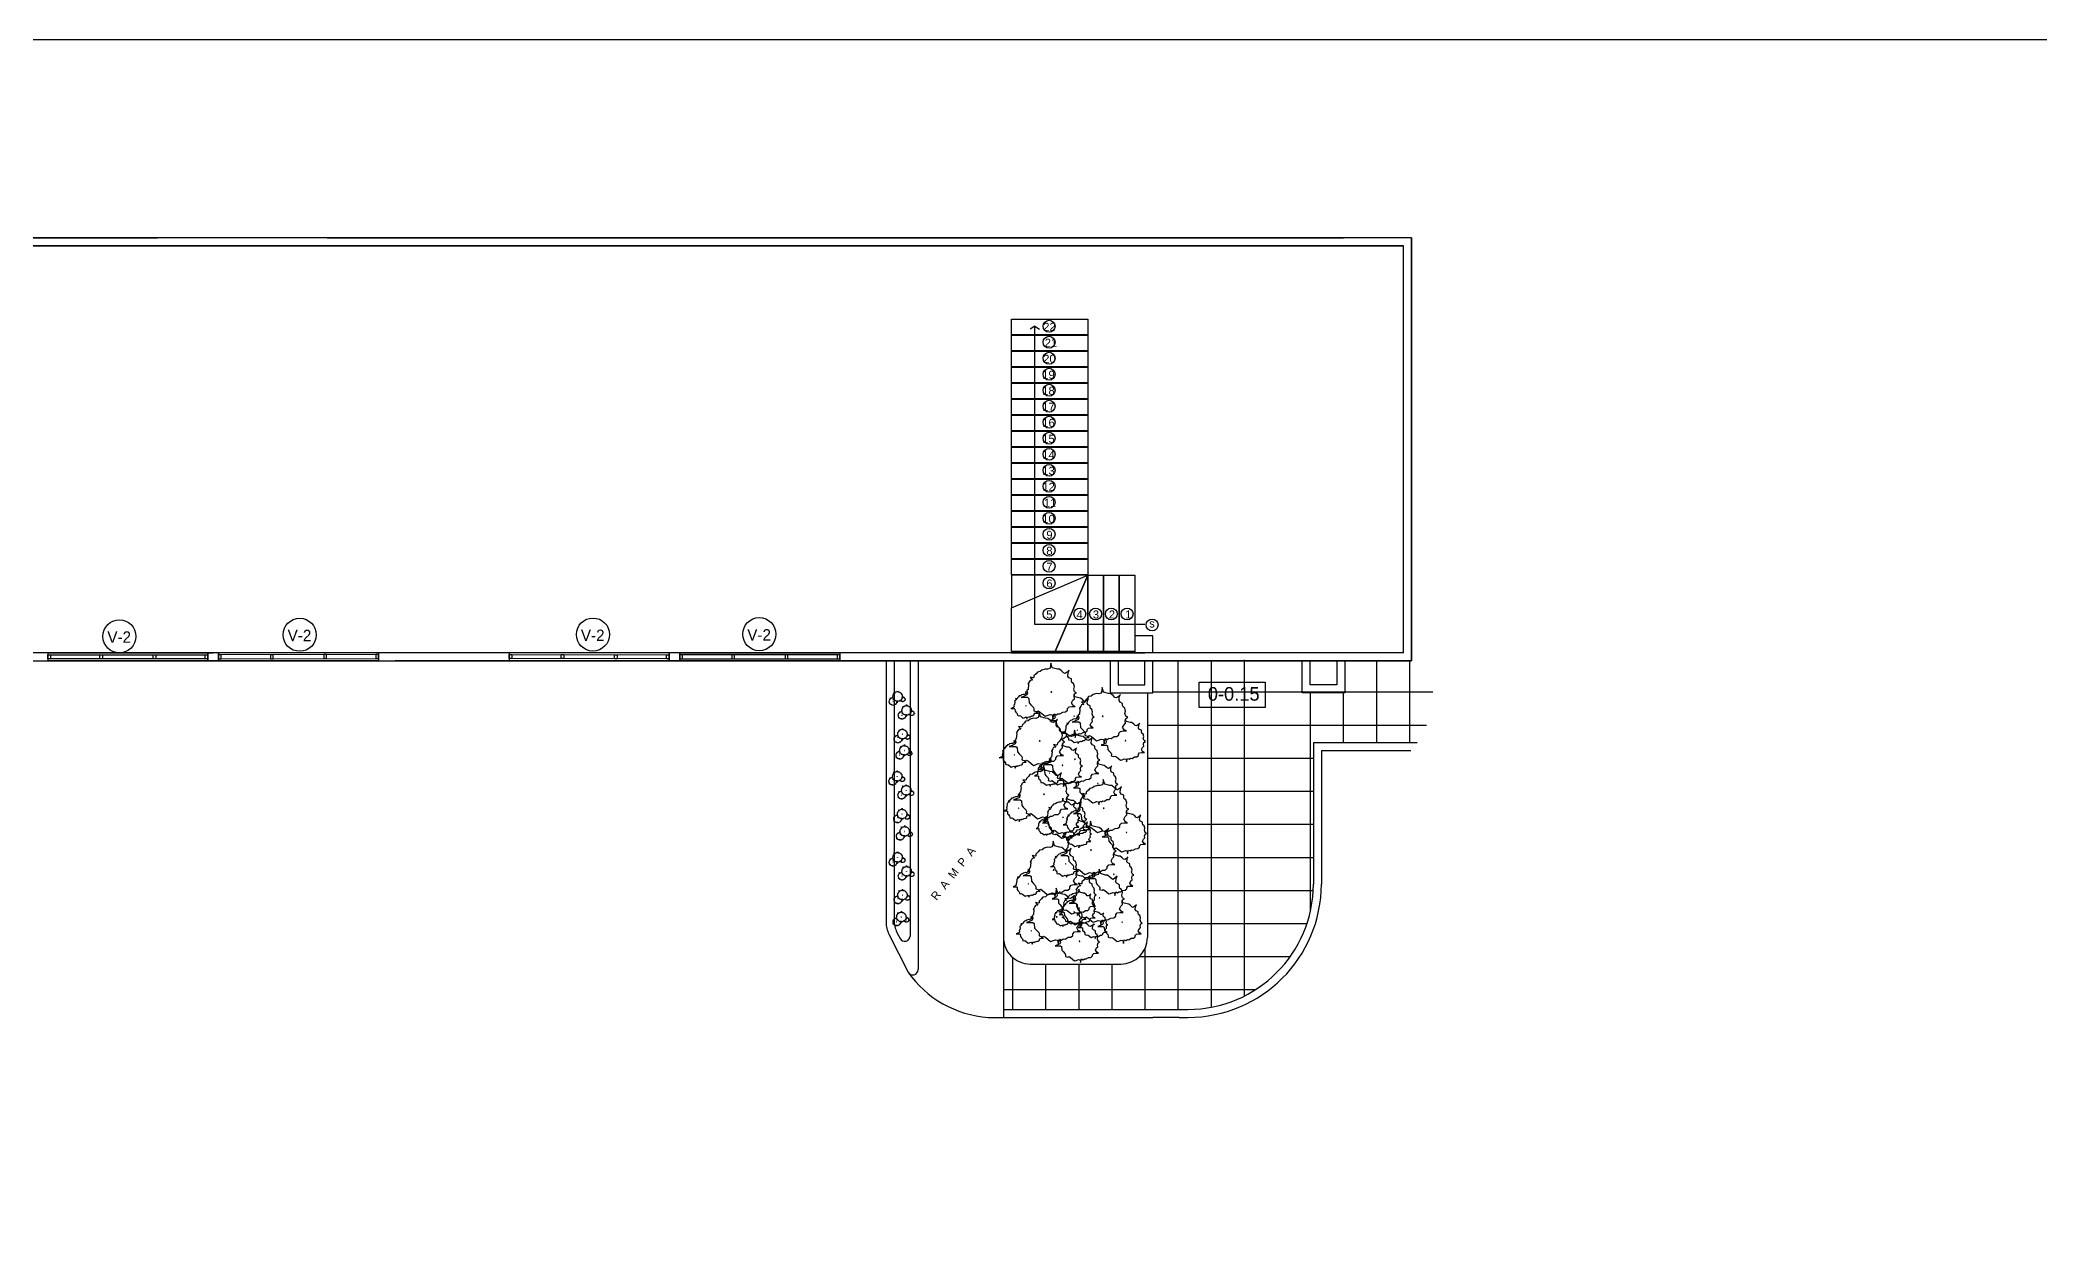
# Model space of a CAD drawing. Header units: inches. Extents: x 13 to 185, y 7 to 119.
# Drawn here: x 112.25 to 149.73, y 96.88 to 119.15 of the extents above; entities that cross this region are included whole.
import ezdxf

# ---------------------------------------------------------------- set-up
doc = ezdxf.new("R2010")
doc.units = ezdxf.units.IN
doc.header["$MEASUREMENT"] = 0
doc.linetypes.add('CENTER2', pattern=[28.575, 19.05, -3.175, 3.175, -3.175])
for name, color, linetype in [('ACABADOS', 1, 'Continuous'), ('AR_PAREDES', 2, 'Continuous'), ('arboles', 8, 'Continuous'), ('ARQ EXTERIORES', 2, 'Continuous'), ('ARQ TEXT', 2, 'Continuous'), ('DIM', 1, 'Continuous'), ('EJES', 1, 'CENTER2'), ('VENTANAS', 1, 'Continuous')]:
    doc.layers.add(name, color=color, linetype=linetype)
doc.styles.add('ARCH', font='arch.shx')
doc.styles.add('ARQ', font='GOTHIC.TTF')
doc.styles.add('IVAN', font='GOTHIC.TTF', dxfattribs={"height": 0.15})
doc.styles.add('RO1', font='arial.ttf')

# ---------------------------------------------------------------- blocks, each defined once
blk = doc.blocks.new('ARB')
at = {"layer": 'arboles'}
for points in [[(455747.588, 299393.836), (455747.573, 299393.893), (455747.548, 299393.88), (455747.525, 299393.895), (455747.501, 299393.893), (455747.464, 299393.915), (455747.428, 299393.917), (455747.403, 299393.939), (455747.403, 299393.959), (455747.384, 299393.981), (455747.35, 299393.986), (455747.308, 299393.986), (455747.336, 299394), (455747.356, 299394.032), (455747.338, 299394.064), (455747.319, 299394.083), (455747.323, 299394.113), (455747.317, 299394.142), (455747.293, 299394.157), (455747.316, 299394.169), (455747.327, 299394.203), (455747.319, 299394.235), (455747.329, 299394.272), (455747.35, 299394.286), (455747.356, 299394.306), (455747.356, 299394.33), (455747.386, 299394.345), (455747.401, 299394.365), (455747.398, 299394.409), (455747.384, 299394.44), (455747.409, 299394.416), (455747.434, 299394.399), (455747.453, 299394.404), (455747.476, 299394.428), (455747.504, 299394.45), (455747.531, 299394.453), (455747.594, 299394.47), (455747.611, 299394.528), (455747.619, 299394.47), (455747.626, 299394.46), (455747.653, 299394.45), (455747.682, 299394.453), (455747.724, 299394.44), (455747.748, 299394.421), (455747.781, 299394.416), (455747.796, 299394.394), (455747.825, 299394.367), (455747.827, 299394.347), (455747.836, 299394.343), (455747.871, 299394.35), (455747.842, 299394.316), (455747.871, 299394.311), (455747.88, 299394.298), (455747.892, 299394.276), (455747.899, 299394.272), (455747.89, 299394.259), (455747.897, 299394.198), (455747.911, 299394.184), (455747.905, 299394.152), (455747.912, 299394.13), (455747.947, 299394.113), (455747.985, 299394.098), (455747.951, 299394.1), (455747.903, 299394.1), (455747.886, 299394.086), (455747.882, 299394.03), (455747.863, 299394.008), (455747.83, 299393.973), (455747.825, 299393.956), (455747.827, 299393.932), (455747.789, 299393.919), (455747.769, 299393.929), (455747.747, 299393.915), (455747.684, 299393.863), (455747.657, 299393.871), (455747.623, 299393.885), (455747.596, 299393.88)], [(455747.605, 299394.162), (455747.6, 299394.169), (455747.611, 299394.169)], [(455747.922, 299393.991), (455747.919, 299393.994), (455747.924, 299393.994)], [(455747.321, 299393.859), (455747.316, 299393.865), (455747.325, 299393.865)]]:
    blk.add_lwpolyline(points, close=True, dxfattribs=at)
for points in [[(455747.908, 299394.143), (455747.916, 299394.145), (455747.924, 299394.174), (455747.928, 299394.145), (455747.932, 299394.14), (455747.945, 299394.135), (455747.96, 299394.136), (455747.981, 299394.13), (455747.993, 299394.12), (455748.009, 299394.118), (455748.017, 299394.107), (455748.031, 299394.093), (455748.032, 299394.083), (455748.037, 299394.081), (455748.054, 299394.085), (455748.04, 299394.068), (455748.054, 299394.065), (455748.059, 299394.059), (455748.065, 299394.048), (455748.068, 299394.046), (455748.064, 299394.039), (455748.067, 299394.009), (455748.074, 299394.002), (455748.071, 299393.986), (455748.075, 299393.975), (455748.092, 299393.966), (455748.111, 299393.959), (455748.094, 299393.96), (455748.07, 299393.96), (455748.062, 299393.953), (455748.06, 299393.925), (455748.05, 299393.914), (455748.034, 299393.896), (455748.031, 299393.888), (455748.032, 299393.876), (455748.013, 299393.87), (455748.004, 299393.874), (455747.992, 299393.867), (455747.961, 299393.841), (455747.947, 299393.845), (455747.93, 299393.852), (455747.917, 299393.85), (455747.913, 299393.828), (455747.905, 299393.856), (455747.893, 299393.85), (455747.881, 299393.857), (455747.869, 299393.856), (455747.851, 299393.867), (455747.833, 299393.868), (455747.82, 299393.879), (455747.82, 299393.889), (455747.811, 299393.9), (455747.794, 299393.903), (455747.773, 299393.903), (455747.787, 299393.91), (455747.794, 299393.922)], [(455747.556, 299393.886), (455747.565, 299393.877), (455747.56, 299393.851), (455747.567, 299393.834), (455747.594, 299393.82), (455747.624, 299393.808), (455747.597, 299393.81), (455747.559, 299393.81), (455747.545, 299393.799), (455747.542, 299393.754), (455747.527, 299393.736), (455747.501, 299393.709), (455747.496, 299393.695), (455747.498, 299393.675), (455747.467, 299393.666), (455747.452, 299393.673), (455747.434, 299393.662), (455747.383, 299393.621), (455747.362, 299393.626), (455747.335, 299393.638), (455747.313, 299393.634), (455747.307, 299393.599), (455747.295, 299393.644), (455747.275, 299393.634), (455747.257, 299393.646), (455747.237, 299393.644), (455747.208, 299393.662), (455747.179, 299393.664), (455747.159, 299393.681), (455747.159, 299393.697), (455747.144, 299393.714), (455747.116, 299393.718), (455747.083, 299393.718), (455747.106, 299393.73), (455747.121, 299393.755), (455747.107, 299393.781), (455747.092, 299393.797), (455747.095, 299393.82), (455747.09, 299393.844), (455747.071, 299393.855), (455747.089, 299393.865), (455747.098, 299393.892), (455747.092, 299393.918), (455747.1, 299393.947), (455747.116, 299393.959), (455747.121, 299393.975), (455747.121, 299393.994), (455747.145, 299394.006), (455747.158, 299394.022), (455747.155, 299394.057), (455747.144, 299394.082), (455747.164, 299394.063), (455747.184, 299394.049), (455747.199, 299394.053), (455747.217, 299394.072), (455747.24, 299394.09), (455747.261, 299394.092), (455747.312, 299394.106), (455747.32, 299394.134)]]:
    blk.add_lwpolyline(points, dxfattribs=at)

msp = doc.modelspace()

# ---------------------------------------------------------------- linework, layer by layer
for p, q in [((133.10503, 107.97408), (132.77003, 107.97408)), ((132.77003, 107.97408), (132.77004, 107.67412)), ((133.10503, 107.67408), (133.10503, 107.97408))]:
    msp.add_line(p, q)
at = {"color": 7}
for p, q in [((115.38939, 107.66066), (112.38939, 107.66066)), ((115.58936, 107.66066), (118.58936, 107.66095)), ((124.03969, 107.66066), (121.03969, 107.66095)), ((124.23966, 107.66066), (127.23966, 107.66066)), ((77.39099, 107.51064), (137.95511, 107.51064)), ((112.38939, 107.51068), (115.38939, 107.51068)), ((118.58938, 107.51098), (115.58938, 107.51069)), ((121.03968, 107.51098), (124.03968, 107.51069)), ((127.23966, 107.51068), (124.23966, 107.51068))]:
    msp.add_line(p, q, dxfattribs=at)
at = {"color": 251, "true_color": 0x636466}
for p, q in [((128.10518, 107.51064, 0), (128.10518, 102.6065, -0.00011)), ((128.25518, 107.51064, 0), (128.25518, 102.64225, -0.00001)), ((128.55518, 107.51064, 0), (128.55518, 102.34904, 0)), ((128.70518, 107.51064), (128.70518, 101.71964)), ((133.57521, 107.51064, -0.00002), (133.5752, 100.97718, 0.00016)), ((134.19521, 107.51064, -0.00002), (134.1952, 101.01407, 0.00016)), ((134.81521, 107.52405, -0.00002), (134.8152, 101.22257, 0.00016)), ((137.29521, 107.51064, -0.00004), (137.29521, 105.97406, 0.00001)), ((137.91521, 107.51064, -0.00004), (137.91521, 105.97406, 0.00001)), ((128.10518, 106.92405), (128.10518, 102.89965)), ((136.05521, 106.91064, -0.00002), (136.0552, 102.80426, 0.00011)), ((136.67521, 106.91064, -0.00002), (136.67521, 105.97406, 0.00001)), ((128.15893, 102.38099), (128.51593, 101.67453)), ((128.15893, 102.38099, -0.00011), (128.51593, 101.67453)), ((128.30893, 102.41674), (128.36593, 102.30393)), ((132.9552, 102.1061, 0.00013), (132.9552, 100.97406, 0.00016)), ((130.4752, 101.94843, 0.00014), (130.4752, 100.97406, 0.00016)), ((130.8052, 101.82406), (132.50521, 101.82406)), ((131.0952, 101.82406, 0.00014), (131.0952, 100.97406, 0.00016)), ((131.7152, 101.82406, 0.00014), (131.7152, 100.97406, 0.00016)), ((132.3352, 101.82406, 0.00014), (132.3352, 100.97406, 0.00016)), ((130.3052, 100.97406), (133.76341, 100.97406)), ((130.01649, 100.82406, 0.00007), (133.10536, 100.82406))]:
    msp.add_line(p, q, dxfattribs=at)
msp.add_lwpolyline([(12.95513, 7.14569), (184.95513, 7.14569), (184.95513, 119.14569), (12.95513, 119.14569)], close=True)
for points in [[(131.88504, 113.61912), (130.45504, 113.61912), (130.45504, 113.91412), (131.88504, 113.91412), (131.88504, 113.61912)], [(131.88504, 113.31912), (130.45504, 113.31912), (130.45504, 113.61412), (131.88504, 113.61412), (131.88504, 113.31912)], [(130.89401, 113.7786), (130.80646, 113.72434)], [(132.95361, 108.18636), (130.89401, 108.18636), (130.89401, 113.7786)], [(130.89401, 113.7786), (130.98155, 113.72434)], [(131.88504, 113.01912), (130.45504, 113.01912), (130.45504, 113.31412), (131.88504, 113.31412), (131.88504, 113.01912)], [(131.88504, 112.71912), (130.45504, 112.71912), (130.45504, 113.01412), (131.88504, 113.01412), (131.88504, 112.71912)], [(131.88504, 112.41912), (130.45504, 112.41912), (130.45504, 112.71412), (131.88504, 112.71412), (131.88504, 112.41912)], [(131.88504, 112.11912), (130.45504, 112.11912), (130.45504, 112.41412), (131.88504, 112.41412), (131.88504, 112.11912)], [(131.88504, 111.81912), (130.45504, 111.81912), (130.45504, 112.11412), (131.88504, 112.11412), (131.88504, 111.81912)], [(131.88504, 111.51912), (130.45504, 111.51912), (130.45504, 111.81412), (131.88504, 111.81412), (131.88504, 111.51912)], [(131.88504, 111.21912), (130.45504, 111.21912), (130.45504, 111.51412), (131.88504, 111.51412), (131.88504, 111.21912)], [(131.88504, 110.91912), (130.45504, 110.91912), (130.45504, 111.21412), (131.88504, 111.21412), (131.88504, 110.91912)], [(131.88504, 110.61912), (130.45504, 110.61912), (130.45504, 110.91412), (131.88504, 110.91412), (131.88504, 110.61912)], [(131.88504, 110.31912), (130.45504, 110.31912), (130.45504, 110.61412), (131.88504, 110.61412), (131.88504, 110.31912)], [(131.88504, 110.01912), (130.45504, 110.01912), (130.45504, 110.31412), (131.88504, 110.31412), (131.88504, 110.01912)], [(131.88504, 109.71912), (130.45504, 109.71912), (130.45504, 110.01412), (131.88504, 110.01412), (131.88504, 109.71912)], [(131.88504, 109.41912), (130.45504, 109.41912), (130.45504, 109.71412), (131.88504, 109.71412), (131.88504, 109.41912)], [(131.88504, 109.11912), (130.45504, 109.11912), (130.45504, 109.41412), (131.88504, 109.41412), (131.88504, 109.11912)], [(131.88504, 109.11412), (130.45504, 109.11412), (130.45504, 108.50412), (131.88504, 109.11412)], [(131.88504, 109.11412), (131.27504, 107.68412), (130.45504, 107.68412), (130.45504, 108.50412), (131.88504, 109.11412)], [(131.88504, 109.11412), (131.88504, 107.68412), (131.27504, 107.68412), (131.88504, 109.11412)], [(132.18004, 107.68412), (131.88504, 107.68412), (131.88504, 109.11412), (132.18004, 109.11412), (132.18004, 107.68412)], [(132.47504, 107.68412), (132.18004, 107.68412), (132.18004, 109.11412), (132.47504, 109.11412), (132.47504, 107.68412)], [(132.77004, 107.68412), (132.47504, 107.68412), (132.47504, 109.11412), (132.77004, 109.11412), (132.77004, 107.68412)]]:
    msp.add_lwpolyline(points)
for centre in [(131.15933, 113.77945), (131.15933, 113.47945)]:
    msp.add_circle(centre, 0.11163)
for centre, radius, start, end in [((128.60518, 102.6065, -0.00011), 0.5, 180, 206.80959), ((128.75518, 102.64225, -0.00001), 0.5, 180, 206.80959), ((128.45518, 102.34904, 0), 0.1, 206.80959, 360), ((130.8052, 102.32406, 0), 0.5, 180, 270.000033), ((132.50521, 102.32406, 0), 0.5, 270.000033, 0.000033), ((128.60518, 101.71964), 0.1, 206.80959, 360)]:
    msp.add_arc(centre, radius, start, end, dxfattribs=at)
at = {"color": 251, "true_color": 0x636466, "extrusion": (1.13433e-05, 0.00016218, 1)}
msp.add_arc((130.15717, 102.82128, 0.0179), 2.00217, 214.942442, 265.97094, dxfattribs=at)
at = {"layer": 'ACABADOS', "color": 7, "ltscale": 0.2}
for centre in [(113.73378, 107.96665), (117.11315, 107.99673), (122.60977, 107.99964), (125.72841, 108.00802)]:
    msp.add_circle(centre, 0.31043, dxfattribs=at)
at = {"layer": 'AR_PAREDES', "color": 7}
for p, q in [((60.62547, 115.28566), (137.80511, 115.28572)), ((137.80511, 107.66076), (137.80511, 115.28572)), ((137.95511, 107.5107), (137.95511, 115.43572)), ((137.80511, 107.66064), (102.66526, 107.66064)), ((112.38939, 107.66067), (112.38939, 107.51068)), ((112.38939, 107.66066), (112.38939, 107.51066)), ((112.38939, 107.66066), (115.38939, 107.66066)), ((115.38939, 107.66066), (115.48939, 107.66066)), ((115.38939, 107.51068), (115.38939, 107.66066)), ((115.38939, 107.66066), (115.38939, 107.51066)), ((118.58936, 107.66095), (115.58936, 107.66066)), ((115.58938, 107.51069), (115.58936, 107.66066)), ((115.58936, 107.66066), (115.58938, 107.51066)), ((115.58949, 107.51067), (115.58951, 107.66065)), ((115.58951, 107.66065), (115.58949, 107.51065)), ((118.58936, 107.66096), (118.58938, 107.51098)), ((118.58936, 107.66095), (118.58938, 107.51095)), ((118.58951, 107.66024), (118.58949, 107.51025)), ((118.58951, 107.66023), (118.58949, 107.51023)), ((121.03954, 107.66024), (121.03956, 107.51025)), ((121.03954, 107.66023), (121.03956, 107.51023)), ((121.03969, 107.66096), (121.03968, 107.51098)), ((121.03969, 107.66095), (121.03968, 107.51095)), ((121.03969, 107.66095), (124.03969, 107.66066)), ((124.03956, 107.51067), (124.03954, 107.66065)), ((124.03954, 107.66065), (124.03956, 107.51065)), ((124.03968, 107.51069), (124.03969, 107.66066)), ((124.03969, 107.66066), (124.03968, 107.51066)), ((124.23966, 107.66066), (124.13966, 107.66066)), ((124.23966, 107.51068), (124.23966, 107.66066)), ((124.23966, 107.66066), (124.23966, 107.51066)), ((127.23966, 107.66066), (124.23966, 107.66066)), ((127.23966, 107.66067), (127.23966, 107.51068)), ((127.23966, 107.66066), (127.23966, 107.51066)), ((132.20517, 107.66075), (130.30518, 107.66075)), ((130.45514, 107.66074), (132.95519, 107.66073)), ((132.70502, 107.66074), (131.70502, 107.66074)), ((77.39099, 107.51064), (137.95511, 107.51064)), ((115.38939, 107.51066), (112.38939, 107.51066)), ((115.38939, 107.51068), (115.58949, 107.51068)), ((115.58938, 107.51066), (118.58938, 107.51095)), ((124.03968, 107.51066), (121.03968, 107.51095)), ((124.23966, 107.51068), (124.03956, 107.51068)), ((124.23966, 107.51066), (127.23966, 107.51066))]:
    msp.add_line(p, q, dxfattribs=at)
at = {"layer": 'AR_PAREDES', "color": 251, "true_color": 0x636466}
for p, q in [((133.10519, 106.92407), (138.35245, 106.92402)), ((133.00521, 106.30407), (138.23674, 106.30402)), ((133.00521, 105.68407), (136.11342, 105.68404)), ((133.0052, 105.06407), (136.11342, 105.06404)), ((133.0052, 104.44407), (136.11341, 104.44404)), ((133.00519, 103.82407), (136.11341, 103.82404)), ((133.00519, 103.20407), (136.11034, 103.20404)), ((133.00518, 102.58407), (135.99385, 102.58404)), ((132.8522, 101.96407), (135.67988, 101.96405)), ((130.3052, 101.34409), (135.02914, 101.34405))]:
    msp.add_line(p, q, dxfattribs=at)
for points in [[(132.30519, 107.51064), (132.30519, 106.91064), (133.10519, 106.91064), (133.10519, 107.51064)], [(132.45519, 107.51064), (132.45519, 107.06064), (132.95519, 107.06064), (132.95519, 107.51064)], [(136.70519, 107.51064), (136.70519, 106.91064), (135.90519, 106.91064), (135.90519, 107.51064)], [(136.55519, 107.51064), (136.55519, 107.06064), (136.05519, 107.06064), (136.05519, 107.51064)]]:
    msp.add_lwpolyline(points, dxfattribs=at)
at = {"layer": 'AR_PAREDES', "color": 7}
for centre in [(131.15933, 113.17945), (131.15933, 112.87945), (131.15933, 112.57945), (131.15933, 112.27945), (131.15933, 111.97945), (131.15933, 111.67945), (131.15933, 111.37945), (131.15933, 111.07945), (131.15933, 110.77945), (131.15933, 110.47945), (131.15933, 110.17945), (131.15933, 109.87945), (131.15933, 109.57945), (131.15933, 109.27945), (131.15933, 108.96619), (131.15933, 108.38616), (131.73623, 108.38616), (132.03123, 108.38616), (132.32623, 108.38616), (132.62123, 108.38616), (133.09125, 108.18016)]:
    msp.add_circle(centre, 0.11163, dxfattribs=at)
at = {"layer": 'ARQ EXTERIORES', "color": 251, "true_color": 0x636466}
for p, q in [((130.3052, 107.51064), (130.3052, 100.82406)), ((133.00521, 106.91064), (133.00521, 102.32406)), ((136.11341, 105.97406), (138.06035, 105.97406)), ((136.11341, 105.97406), (136.11341, 103.32406)), ((136.26341, 105.82406), (137.94332, 105.82406)), ((136.26341, 105.82406), (136.26341, 103.32406)), ((133.60019, 100.82406), (133.10536, 100.82406)), ((133.60019, 100.82406), (133.76341, 100.82406))]:
    msp.add_line(p, q, dxfattribs=at)
for radius in [2.5, 2.35]:
    msp.add_arc((133.76341, 103.32406), radius, 270, 0, dxfattribs=at)
at = {"layer": 'ARQ TEXT', "color": 251, "true_color": 0x636466}
msp.add_lwpolyline([(135.21042, 106.63488), (133.9703, 106.63488), (133.9703, 107.1053), (135.21042, 107.1053)], close=True, dxfattribs=at)
at = {"layer": 'DIM', "color": 7}
for p, q in [((137.95511, 115.43566), (60.47547, 115.43566)), ((137.80511, 115.28572), (60.62547, 115.28566)), ((137.80511, 107.6607), (137.80511, 115.28572)), ((137.95511, 107.5107), (137.95511, 115.43572))]:
    msp.add_line(p, q, dxfattribs=at)
at = {"layer": 'EJES'}
msp.add_lwpolyline([(60.47547, 115.43566), (137.95511, 115.43566), (137.95511, 107.51064), (60.47547, 107.51064)], close=True, dxfattribs=at)
at = {"layer": 'VENTANAS', "color": 7}
for p, q in [((112.38939, 107.62316), (115.38939, 107.62316)), ((118.58937, 107.62345), (115.58937, 107.62316)), ((121.03969, 107.62345), (124.03969, 107.62316)), ((127.23966, 107.62316), (124.23966, 107.62316)), ((115.38939, 107.54816), (112.38939, 107.54816)), ((115.58937, 107.54816), (118.58937, 107.54845)), ((124.03968, 107.54816), (121.03968, 107.54845)), ((124.23966, 107.54816), (127.23966, 107.54816))]:
    msp.add_line(p, q, dxfattribs=at)
for points in [[(112.38939, 107.62316), (112.43939, 107.62316), (112.43939, 107.54816), (112.38939, 107.54816)], [(113.36439, 107.62316), (113.41439, 107.62316), (113.41439, 107.54816), (113.36439, 107.54816)], [(114.36439, 107.62316), (114.41439, 107.62316), (114.41439, 107.54816), (114.36439, 107.54816)], [(115.33939, 107.62316), (115.38939, 107.62316), (115.38939, 107.54816), (115.33939, 107.54816)], [(115.63937, 107.62317), (115.58937, 107.62316), (115.58937, 107.54816), (115.63937, 107.54817)], [(116.61437, 107.62326), (116.56437, 107.62326), (116.56437, 107.54826), (116.61437, 107.54826)], [(117.61437, 107.62336), (117.56437, 107.62336), (117.56437, 107.54836), (117.61437, 107.54836)], [(118.58937, 107.62345), (118.53937, 107.62345), (118.53937, 107.54845), (118.58937, 107.54845)], [(121.03969, 107.62345), (121.08969, 107.62345), (121.08968, 107.54845), (121.03968, 107.54845)], [(122.01469, 107.62336), (122.06469, 107.62336), (122.06468, 107.54836), (122.01468, 107.54836)], [(123.01469, 107.62326), (123.06469, 107.62326), (123.06468, 107.54826), (123.01468, 107.54826)], [(123.98969, 107.62317), (124.03969, 107.62316), (124.03968, 107.54816), (123.98968, 107.54817)], [(124.28966, 107.62316), (124.23966, 107.62316), (124.23966, 107.54816), (124.28966, 107.54816)], [(125.26466, 107.62316), (125.21466, 107.62316), (125.21466, 107.54816), (125.26466, 107.54816)], [(126.26466, 107.62316), (126.21466, 107.62316), (126.21466, 107.54816), (126.26466, 107.54816)], [(127.23966, 107.62316), (127.18966, 107.62316), (127.18966, 107.54816), (127.23966, 107.54816)]]:
    msp.add_lwpolyline(points, close=True, dxfattribs=at)

# ---------------------------------------------------------------- block references
at = {"layer": 'arboles', "color": 251, "true_color": 0x636466}
for p, xscale, yscale, zscale in [((683752.61169, -448984.32605), -1.5, 1.5, 1.5), ((-136595.96306, -89711.41105), 0.3, 0.3, 0.3), ((683753.57277, -448984.78614), -1.5, 1.5, 1.5), ((-136595.79348, -89711.67234), 0.3, 0.3, 0.3), ((683752.39144, -448985.24623), -1.5, 1.5, 1.5), ((-136595.87121, -89712.11729), 0.3, 0.3, 0.3), ((683753.05218, -448985.58629), -1.5, 1.5, 1.5), ((-136595.83588, -89712.42091), 0.3, 0.3, 0.3), ((-136595.97013, -89712.90811), 0.3, 0.3, 0.3), ((683752.47153, -448986.24642), -1.5, 1.5, 1.5), ((-136595.80055, -89713.1694), 0.3, 0.3, 0.3), ((683753.59279, -448986.50646), -1.5, 1.5, 1.5), ((-136595.87827, -89713.61435), 0.3, 0.3, 0.3), ((-136595.82881, -89713.93921), 0.3, 0.3, 0.3), ((683753.35457, -448987.2904), -1.5, 1.5, 1.5), ((-136595.96306, -89714.42641), 0.3, 0.3, 0.3), ((683752.65173, -448987.66668), -1.5, 1.5, 1.5), ((-136595.79348, -89714.6877), 0.3, 0.3, 0.3), ((683753.5127, -448988.18678), -1.5, 1.5, 1.5), ((-136595.87121, -89715.13265), 0.3, 0.3, 0.3), ((683752.7118, -448988.54685), -1.5, 1.5, 1.5), ((-136595.89256, -89715.54445), 0.3, 0.3, 0.3)]:
    msp.add_blockref('ARB', p, dxfattribs=dict(at, xscale=xscale, yscale=yscale, zscale=zscale))
at = {"layer": 'arboles', "color": 251, "true_color": 0x636466, "xscale": -1}
for p in [(455879.02661, -299289.59451), (455879.32899, -299291.29862)]:
    msp.add_blockref('ARB', p, dxfattribs=at)

# ---------------------------------------------------------------- texts
at = {"layer": 'ACABADOS', "color": 7, "ltscale": 0.2, "style": 'IVAN'}
for p in [(113.50771, 107.8462), (116.88708, 107.87629), (122.3837, 107.8792), (125.50234, 107.88757)]:
    msp.add_text('V-2', height=0.213469, dxfattribs=at).set_placement(p)
at = {"layer": 'AR_PAREDES', "color": 7, "style": 'RO1'}
for s, p in [('22', (131.05077, 113.69499)), ('20', (131.04974, 113.09499)), ('21', (131.07819, 113.39499)), ('19', (131.03225, 112.79499)), ('18', (131.03225, 112.49499)), ('17', (131.03255, 112.19499)), ('15', (131.03143, 111.59499)), ('16', (131.03266, 111.89499)), ('14', (131.03317, 111.29499)), ('13', (131.03255, 110.99499)), ('12', (131.03409, 110.69499)), ('10', (131.03307, 110.09499)), ('11', (131.06151, 110.39499)), ('9', (131.10802, 109.79499)), ('8', (131.10823, 109.49499)), ('7', (131.1071, 109.19499)), ('6', (131.10925, 108.88173)), ('5', (131.1072, 108.3017)), ('4', (131.6744, 108.3017)), ('3', (131.98013, 108.3017)), ('2', (132.27932, 108.3017)), ('1', (132.58507, 108.3017)), ('s', (133.03634, 108.13277))]:
    msp.add_text(s, height=0.15, rotation=0.00092, dxfattribs=at).set_placement(p)
at = {"layer": 'ARQ EXTERIORES', "color": 251, "true_color": 0x636466, "style": 'ARCH', "text_generation_flag": 6}
msp.add_text('R  A  M  P  A', height=0.1545494, rotation=231.618875, dxfattribs=at).set_placement((129.05183, 103.00462, 0))
msp.add_text('R  A  M  P  A', height=0.1545494, rotation=231.618875, dxfattribs=at).set_placement((129.05183, 103.00462, 0))
at = {"layer": 'ARQ TEXT', "color": 251, "true_color": 0x636466, "style": 'ARQ'}
msp.add_text('0-0.15', height=0.255966, dxfattribs=at).set_placement((134.13477, 106.76036))

doc.saveas('drawing.dxf')
